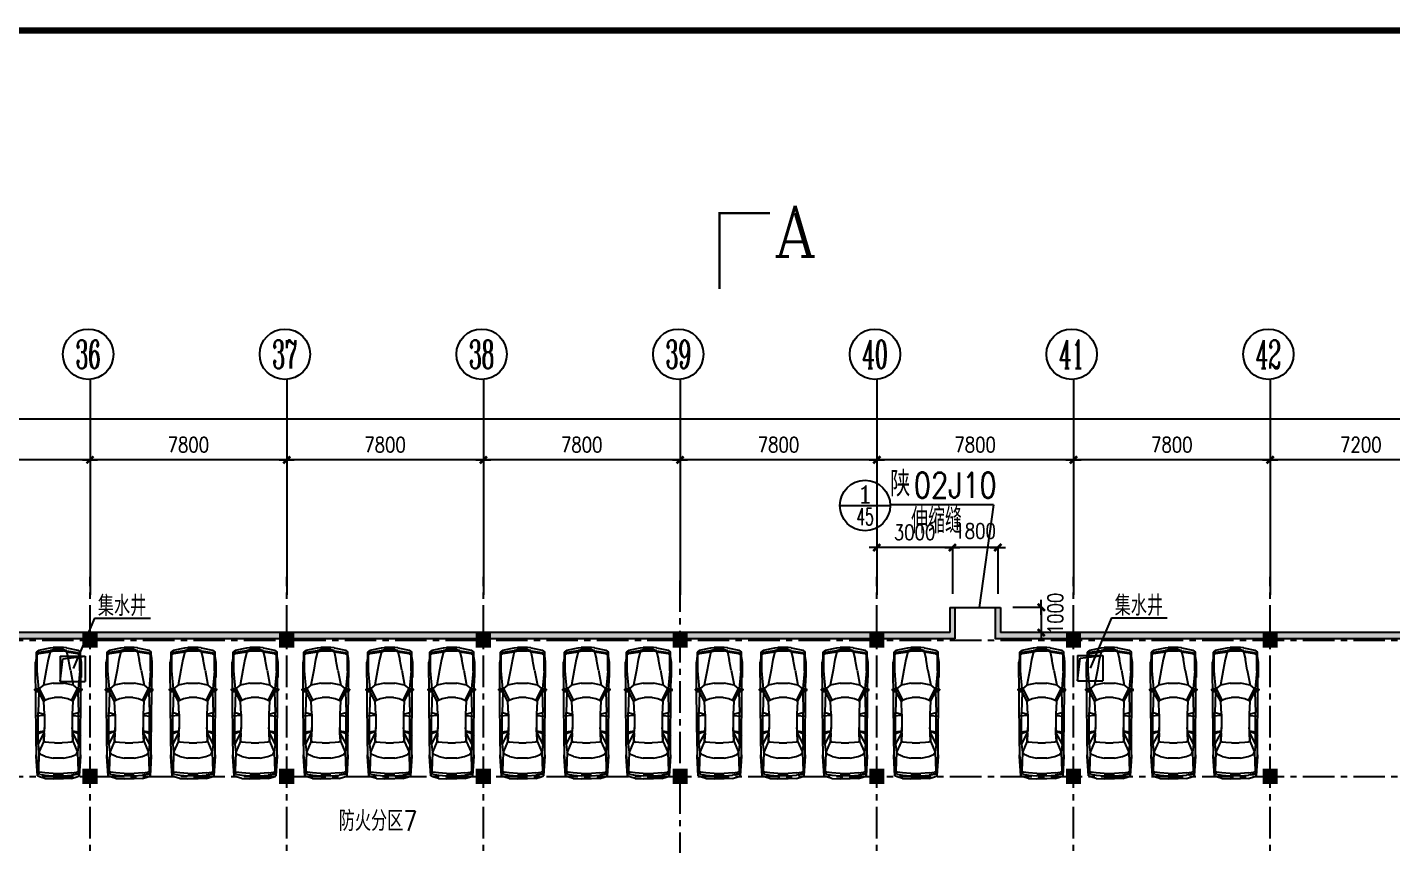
# Model space of a CAD drawing. Extents: x -542930 to 249594, y -301235 to 84515.
# Drawn here: x 165040 to 219147, y -125768 to -93360 of the extents above; entities that cross this region are included whole.
import ezdxf
from ezdxf.enums import TextEntityAlignment as Align

# ---------------------------------------------------------------- set-up
doc = ezdxf.new("R2010")
doc.units = 0
doc.header["$LTSCALE"] = 1000
doc.header["$MEASUREMENT"] = 0
doc.linetypes.add('CENTER', pattern=[2, 1.25, -0.25, 0.25, -0.25])
doc.layers.get('0').update_dxf_attribs({"linetype": 'CONTINUOUS'})
doc.layers.get('DEFPOINTS').update_dxf_attribs({"linetype": 'CONTINUOUS'})
for name, color, linetype in [('A-CH-TEXT', 2, 'CONTINUOUS'), ('A-COLUMN', 5, 'CONTINUOUS'), ('A-FURN', 251, 'CONTINUOUS'), ('A-GRID', 1, 'CENTER'), ('AXIS', 3, 'CONTINUOUS'), ('AXIS_TEXT', 7, 'CONTINUOUS'), ('PUB_DIM', 3, 'CONTINUOUS'), ('PUB_TITLE', 4, 'CONTINUOUS'), ('TEXT', 7, 'CONTINUOUS'), ('WALL', 255, 'CONTINUOUS'), ('中文', 2, 'CONTINUOUS')]:
    doc.layers.add(name, color=color, linetype=linetype)
doc.styles.add('_HZTXT', font='txt.shx', dxfattribs={"width": 0.8, "bigfont": 'hztxt.shx'})
doc.styles.add('COMP', font='complex', dxfattribs={"bigfont": 'hztxt'})
doc.styles.add('COMPLEX', font='COMPLEX')
doc.styles.add('DIM_FONT', font='SIMPLEX.shx', dxfattribs={"width": 0.8})
doc.styles.add('HZXY', font='romans.shx', dxfattribs={"width": 0.8, "bigfont": 'hztxt.shx'})
doc.dimstyles.new('AXIS200', dxfattribs={"dimscale": 2, "dimtxt": 300, "dimasz": 1, "dimexe": 250, "dimexo": 300, "dimgap": 150, "dimtad": 1, "dimdec": 0, "dimdsep": 46, "dimtxsty": 'DIM_FONT', "dimblk": '_DIMX', "dimblk1": '_DIMX', "dimblk2": '_DIMX', "dimsah": 1, "dimcen": 5, "dimse1": 1, "dimse2": 1, "dimclrt": 7, "dimadec": 0, "dimazin": 0, "dimtfac": 1, "dimtdec": 0, "dimtix": 1, "dimtmove": 2, "dimatfit": 3, "dimldrblk": '_DIMX', "dimfxl": 1, "dimarcsym": 0})

# ---------------------------------------------------------------- blocks, each defined once
blk = doc.blocks.new('_DIMX')
blk.add_line((-150, 0), (150, 0))
at = {"const_width": 50}
blk.add_lwpolyline([(-70, -70), (70, 70)], dxfattribs=at)
blk = doc.blocks.new('*D406')
at = {"layer": 'DEFPOINTS', "color": 0, "transparency": 16777216}
for p in [(-70073, -107895), (226927, -107895), (-70073, -108895)]:
    blk.add_point(p, dxfattribs=at)
at = {"layer": 'PUB_DIM', "color": 0, "lineweight": -2, "transparency": 16777216}
blk.add_line((226925, -108895), (-70071, -108895), dxfattribs=at)
at = {"layer": 'PUB_DIM', "color": 0, "lineweight": -2, "transparency": 16777216, "xscale": 2, "yscale": 2, "zscale": 2, "rotation": 180}
blk.add_blockref('_DIMX', (-70073, -108895), dxfattribs=at)
at = {"layer": 'PUB_DIM', "color": 0, "lineweight": -2, "transparency": 16777216, "xscale": 2, "yscale": 2, "zscale": 2}
blk.add_blockref('_DIMX', (226927, -108895), dxfattribs=at)
at = {"layer": 'PUB_DIM', "color": 7, "transparency": 16777216, "insert": (70165, -108187), "char_height": 600, "attachment_point": 5, "style": 'DIM_FONT'}
blk.add_mtext('297000', dxfattribs=at)
blk = doc.blocks.new('M_F27')
for p, q in [((-2489, 522), (-2426, 736)), ((-2426, 736), (-2389, 824)), ((-2389, 824), (-1610, 874)), ((-2389, 824), (-1560, 874)), ((-2264, 812), (-2389, 824)), ((-2326, 736), (-2364, 522)), ((-2326, 736), (-2351, 596)), ((-2351, 594), (-2351, 596)), ((-2326, 736), (-2288, 811)), ((-2200, 786), (-2288, 811)), ((-2276, 522), (-2238, 736)), ((-2200, 786), (-2238, 736)), ((-1560, 874), (-2212, 815)), ((-2208, 815), (-2211, 814)), ((-1660, 862), (-2208, 815)), ((-1446, 761), (-2200, 786)), ((-1560, 874), (-1660, 862)), ((-1622, 510), (-1547, 698)), ((-1617, 869), (-1620, 866)), ((-1208, 874), (-1610, 874)), ((-1547, 698), (-1446, 761)), ((-1145, 799), (-1446, 761)), ((-1019, 572), (-1446, 761)), ((-1208, 874), (980, 889)), ((-1145, 799), (-682, 557)), ((-1145, 799), (124, 799)), ((-1019, 572), (-1057, 510)), ((-680, 556), (-1019, 572)), ((-1019, 572), (-479, 547)), ((-743, 849), (-793, 874)), ((-730, 799), (-743, 849)), ((-630, 555), (-730, 799)), ((-680, 556), (-630, 555)), ((-642, 799), (-605, 554)), ((-605, 554), (-630, 555)), ((-479, 547), (-605, 554)), ((61, 547), (-479, 547)), ((-2, 547), (-27, 877)), ((124, 799), (61, 547)), ((61, 547), (564, 572)), ((941, 773), (124, 799)), ((564, 572), (941, 773)), ((564, 572), (614, 522)), ((1079, 748), (614, 522)), ((941, 773), (941, 874)), ((983, 777), (941, 773)), ((941, 773), (987, 765)), ((980, 902), (995, 790)), ((980, 790), (980, 898)), ((995, 790), (980, 790)), ((980, 790), (992, 746)), ((984, 905), (1020, 939)), ((992, 746), (1021, 747)), ((995, 790), (1022, 746)), ((1022, 748), (995, 790)), ((1021, 747), (1022, 748)), ((1053, 768), (1022, 746)), ((1036, 935), (1062, 857)), ((1036, 756), (1079, 748)), ((1051, 889), (1497, 893)), ((1057, 776), (1062, 857)), ((1770, 849), (1058, 784)), ((1204, 585), (1079, 748)), ((1795, 472), (1204, 585)), ((1280, 196), (1204, 585)), ((1506, 899), (2121, 899)), ((2461, 849), (1770, 849)), ((2272, 876), (2121, 899)), ((2272, 876), (2272, 874)), ((2437, 851), (2272, 876)), ((2511, 874), (2287, 874)), ((2398, 849), (2461, 773)), ((2437, 850), (2433, 851)), ((2498, 773), (2436, 849)), ((2511, 874), (2450, 850)), ((2461, 773), (2523, 321)), ((2561, 321), (2498, 773)), ((2599, 773), (2511, 874)), ((2599, 773), (2687, 321)), ((-2489, 522), (-2514, 196)), ((-2514, -206), (-2514, 196)), ((-2364, 522), (-2389, 196)), ((-2389, -206), (-2389, 196)), ((-2301, 196), (-2276, 522)), ((-2301, 196), (-2301, -206)), ((-1622, 510), (-1685, 196)), ((-1685, -206), (-1685, 196)), ((-1082, 145), (-1070, 371)), ((-1082, 145), (-1082, -156)), ((-1070, 371), (-1057, 510)), ((614, 522), (677, 371)), ((677, 371), (714, 145)), ((714, -156), (714, 145)), ((1280, 196), (1280, -206)), ((2222, 397), (1795, 472)), ((2523, 321), (2222, 397)), ((2523, 321), (2586, 321)), ((2523, 321), (2561, 196)), ((2580, 196), (2542, 321)), ((2561, 196), (2561, -206)), ((2611, 196), (2574, 321)), ((2580, 321), (2618, 196)), ((2580, 196), (2580, -206)), ((2611, 196), (2611, -206)), ((2618, -206), (2618, 196)), ((2687, 321), (2699, 196)), ((2699, -206), (2699, 196)), ((-2489, -533), (-2514, -206)), ((-2489, -533), (-2426, -747)), ((-2389, -206), (-2364, -533)), ((-2326, -747), (-2364, -533)), ((-2276, -533), (-2301, -206)), ((-2276, -533), (-2238, -747)), ((-1685, -206), (-1622, -520)), ((-1622, -520), (-1547, -709)), ((-1070, -382), (-1082, -156)), ((-1057, -520), (-1070, -382)), ((-1019, -583), (-1057, -520)), ((614, -533), (564, -583)), ((677, -382), (614, -533)), ((1079, -759), (614, -533)), ((714, -156), (677, -382)), ((1204, -596), (1280, -206)), ((1795, -483), (1204, -596)), ((1795, -483), (2222, -407)), ((2523, -332), (2222, -407)), ((2523, -332), (2461, -784)), ((2561, -332), (2498, -784)), ((2523, -332), (2561, -206)), ((2586, -332), (2523, -332)), ((2580, -206), (2542, -332)), ((2618, -6), (2561, -6)), ((2574, -332), (2611, -206)), ((2618, -206), (2580, -332)), ((2687, -332), (2599, -784)), ((2687, -332), (2699, -206)), ((-2426, -747), (-2389, -835)), ((-2389, -835), (-2264, -823)), ((-1560, -885), (-2389, -835)), ((-1610, -885), (-2389, -835)), ((-2351, -607), (-2351, -605)), ((-2351, -607), (-2326, -747)), ((-2326, -747), (-2288, -822)), ((-2288, -822), (-2200, -797)), ((-2200, -797), (-2238, -747)), ((-2212, -826), (-1560, -885)), ((-2208, -826), (-2211, -825)), ((-1660, -872), (-2208, -826)), ((-1446, -772), (-2200, -797)), ((-1560, -885), (-1660, -872)), ((-1621, -877), (-1617, -880)), ((-1610, -885), (-1208, -885)), ((-1547, -709), (-1446, -772)), ((-1019, -583), (-1446, -772)), ((-1145, -809), (-1446, -772)), ((-1208, -885), (980, -900)), ((-682, -568), (-1145, -809)), ((-1145, -809), (124, -809)), ((-479, -558), (-1019, -583)), ((-1019, -583), (-680, -567)), ((-743, -860), (-793, -885)), ((-743, -860), (-730, -809)), ((-730, -809), (-630, -566)), ((-680, -567), (-682, -568)), ((-680, -567), (-630, -566)), ((-605, -565), (-642, -809)), ((-630, -566), (-605, -565)), ((-605, -565), (-479, -558)), ((61, -558), (-479, -558)), ((-2, -558), (-27, -884)), ((61, -558), (124, -809)), ((564, -583), (61, -558)), ((941, -784), (124, -809)), ((564, -583), (941, -784)), ((987, -776), (941, -784)), ((983, -788), (941, -784)), ((941, -885), (941, -784)), ((992, -757), (980, -800)), ((995, -800), (980, -800)), ((995, -800), (980, -913)), ((980, -909), (980, -800)), ((984, -916), (1020, -950)), ((992, -757), (1021, -758)), ((995, -800), (1022, -757)), ((1022, -758), (995, -800)), ((1021, -758), (1022, -758)), ((1022, -757), (1053, -779)), ((1036, -767), (1079, -759)), ((1036, -946), (1062, -867)), ((1051, -901), (1497, -904)), ((1057, -787), (1062, -867)), ((1770, -860), (1058, -795)), ((1204, -596), (1079, -759)), ((2121, -910), (1506, -910)), ((1770, -860), (2461, -860)), ((2121, -910), (2272, -887)), ((2270, -887), (2121, -910)), ((2437, -861), (2272, -887)), ((2272, -885), (2272, -887)), ((2285, -885), (2511, -885)), ((2398, -860), (2461, -784)), ((2436, -860), (2498, -784)), ((2437, -861), (2436, -860)), ((2450, -861), (2511, -885)), ((2599, -784), (2511, -885))]:
    blk.add_line(p, q)
for centre, start, end in [((990, 898), 132.965, 179.7454), ((1027, 932), 18.1573, 132.965), ((1047, 776), 305.1542, 356.8636), ((990, -909), 180.2546, 227.035), ((1027, -942), 227.035, 341.8427), ((1047, -787), 3.1798, 54.8458)]:
    blk.add_arc(centre, 10, start, end)
at = {"width": 0.8, "flags": 9}
for tag in ['XSIZE', 'YSIZE']:
    blk.add_attdef(tag, (0, 0), '', height=0.5, dxfattribs=at)
blk = doc.blocks.new('*D546')
at = {"layer": 'DEFPOINTS', "color": 0, "transparency": 16777216}
for p in [(183127, -110510), (183127, -114910), (190927, -114910)]:
    blk.add_point(p, dxfattribs=at)
at = {"layer": 'PUB_DIM', "color": 0, "lineweight": -2, "transparency": 16777216}
blk.add_line((190925, -110510), (183129, -110510), dxfattribs=at)
at = {"layer": 'PUB_DIM', "color": 0, "lineweight": -2, "transparency": 16777216, "xscale": 2, "yscale": 2, "zscale": 2, "rotation": 180}
blk.add_blockref('_DIMX', (183127, -110510), dxfattribs=at)
at = {"layer": 'PUB_DIM', "color": 0, "lineweight": -2, "transparency": 16777216, "xscale": 2, "yscale": 2, "zscale": 2}
blk.add_blockref('_DIMX', (190927, -110510), dxfattribs=at)
at = {"layer": 'PUB_DIM', "color": 7, "transparency": 16777216, "insert": (187027, -109910), "char_height": 600, "attachment_point": 5, "style": 'DIM_FONT'}
blk.add_mtext('7800', dxfattribs=at)
blk = doc.blocks.new('_FZH')
blk.add_solid([(-0.5, -0.5), (0.5, -0.5), (-0.5, 0.5), (0.5, 0.5)])
blk = doc.blocks.new('*D453')
at = {"layer": 'DEFPOINTS', "color": 0, "transparency": 16777216}
for p in [(159727, -110510), (159727, -114910), (167527, -114910)]:
    blk.add_point(p, dxfattribs=at)
at = {"layer": 'PUB_DIM', "color": 0, "lineweight": -2, "transparency": 16777216}
blk.add_line((167525, -110510), (159729, -110510), dxfattribs=at)
at = {"layer": 'PUB_DIM', "color": 0, "lineweight": -2, "transparency": 16777216, "xscale": 2, "yscale": 2, "zscale": 2, "rotation": 180}
blk.add_blockref('_DIMX', (159727, -110510), dxfattribs=at)
at = {"layer": 'PUB_DIM', "color": 0, "lineweight": -2, "transparency": 16777216, "xscale": 2, "yscale": 2, "zscale": 2}
blk.add_blockref('_DIMX', (167527, -110510), dxfattribs=at)
at = {"layer": 'PUB_DIM', "color": 7, "transparency": 16777216, "insert": (163627, -109910), "char_height": 600, "attachment_point": 5, "style": 'DIM_FONT'}
blk.add_mtext('7800', dxfattribs=at)
blk = doc.blocks.new('*D458')
at = {"layer": 'DEFPOINTS', "color": 0, "transparency": 16777216}
for p in [(167527, -110510), (167527, -114910), (175327, -114910)]:
    blk.add_point(p, dxfattribs=at)
at = {"layer": 'PUB_DIM', "color": 0, "lineweight": -2, "transparency": 16777216}
blk.add_line((175325, -110510), (167529, -110510), dxfattribs=at)
at = {"layer": 'PUB_DIM', "color": 0, "lineweight": -2, "transparency": 16777216, "xscale": 2, "yscale": 2, "zscale": 2, "rotation": 180}
blk.add_blockref('_DIMX', (167527, -110510), dxfattribs=at)
at = {"layer": 'PUB_DIM', "color": 0, "lineweight": -2, "transparency": 16777216, "xscale": 2, "yscale": 2, "zscale": 2}
blk.add_blockref('_DIMX', (175327, -110510), dxfattribs=at)
at = {"layer": 'PUB_DIM', "color": 7, "transparency": 16777216, "insert": (171427, -109910), "char_height": 600, "attachment_point": 5, "style": 'DIM_FONT'}
blk.add_mtext('7800', dxfattribs=at)
blk = doc.blocks.new('*D459')
at = {"layer": 'DEFPOINTS', "color": 0, "transparency": 16777216}
for p in [(175327, -110510), (175327, -114910), (183127, -114910)]:
    blk.add_point(p, dxfattribs=at)
at = {"layer": 'PUB_DIM', "color": 0, "lineweight": -2, "transparency": 16777216}
blk.add_line((183125, -110510), (175329, -110510), dxfattribs=at)
at = {"layer": 'PUB_DIM', "color": 0, "lineweight": -2, "transparency": 16777216, "xscale": 2, "yscale": 2, "zscale": 2, "rotation": 180}
blk.add_blockref('_DIMX', (175327, -110510), dxfattribs=at)
at = {"layer": 'PUB_DIM', "color": 0, "lineweight": -2, "transparency": 16777216, "xscale": 2, "yscale": 2, "zscale": 2}
blk.add_blockref('_DIMX', (183127, -110510), dxfattribs=at)
at = {"layer": 'PUB_DIM', "color": 7, "transparency": 16777216, "insert": (179227, -109910), "char_height": 600, "attachment_point": 5, "style": 'DIM_FONT'}
blk.add_mtext('7800', dxfattribs=at)
blk = doc.blocks.new('_AXISO')
blk.add_circle((0, 0), 0.5)
at = {"layer": 'AXIS_TEXT', "style": 'COMPLEX', "width": 1.041667}
blk.add_attdef('A', text='', height=0.56, dxfattribs=at).set_placement((-0.25, -0.28), (0.25, -0.28), align=Align.FIT)
blk = doc.blocks.new('*D528')
at = {"layer": 'DEFPOINTS', "color": 0, "transparency": 16777216}
for p in [(206250, -116357), (205250, -117357), (206250, -117357)]:
    blk.add_point(p, dxfattribs=at)
at = {"layer": 'PUB_DIM', "color": 0, "lineweight": -2, "transparency": 16777216}
blk.add_line((205250, -116359), (205250, -117355), dxfattribs=at)
at = {"layer": 'PUB_DIM', "color": 0, "lineweight": -2, "transparency": 16777216, "xscale": 2, "yscale": 2, "zscale": 2}
for p, rotation in [((205250, -116357), 90), ((205250, -117357), 270)]:
    blk.add_blockref('_DIMX', p, dxfattribs=dict(at, rotation=rotation))
at = {"layer": 'PUB_DIM', "color": 7, "transparency": 16777216, "insert": (205809, -116600), "char_height": 600, "attachment_point": 5, "rotation": 90, "style": 'DIM_FONT'}
blk.add_mtext('1000', dxfattribs=at)
blk = doc.blocks.new('*D531')
at = {"layer": 'DEFPOINTS', "color": 0, "transparency": 16777216}
for p in [(214323, -110510), (214323, -114910), (221523, -114910)]:
    blk.add_point(p, dxfattribs=at)
at = {"layer": 'PUB_DIM', "color": 0, "lineweight": -2, "transparency": 16777216}
blk.add_line((221521, -110510), (214325, -110510), dxfattribs=at)
at = {"layer": 'PUB_DIM', "color": 0, "lineweight": -2, "transparency": 16777216, "xscale": 2, "yscale": 2, "zscale": 2, "rotation": 180}
blk.add_blockref('_DIMX', (214323, -110510), dxfattribs=at)
at = {"layer": 'PUB_DIM', "color": 0, "lineweight": -2, "transparency": 16777216, "xscale": 2, "yscale": 2, "zscale": 2}
blk.add_blockref('_DIMX', (221523, -110510), dxfattribs=at)
at = {"layer": 'PUB_DIM', "color": 7, "transparency": 16777216, "insert": (217923, -109910), "char_height": 600, "attachment_point": 5, "style": 'DIM_FONT'}
blk.add_mtext('7200', dxfattribs=at)
blk = doc.blocks.new('*D532')
at = {"layer": 'DEFPOINTS', "color": 0, "transparency": 16777216}
for p in [(201727, -113985), (201727, -114985), (203527, -114985)]:
    blk.add_point(p, dxfattribs=at)
at = {"layer": 'PUB_DIM', "color": 0, "lineweight": -2, "transparency": 16777216}
blk.add_line((203525, -113985), (201729, -113985), dxfattribs=at)
at = {"layer": 'PUB_DIM', "color": 0, "lineweight": -2, "transparency": 16777216, "xscale": 2, "yscale": 2, "zscale": 2, "rotation": 180}
blk.add_blockref('_DIMX', (201727, -113985), dxfattribs=at)
at = {"layer": 'PUB_DIM', "color": 0, "lineweight": -2, "transparency": 16777216, "xscale": 2, "yscale": 2, "zscale": 2}
blk.add_blockref('_DIMX', (203527, -113985), dxfattribs=at)
at = {"layer": 'PUB_DIM', "color": 7, "transparency": 16777216, "insert": (202627, -113330), "char_height": 600, "attachment_point": 5, "style": 'DIM_FONT'}
blk.add_mtext('1800', dxfattribs=at)
blk = doc.blocks.new('*D533')
at = {"layer": 'DEFPOINTS', "color": 0, "transparency": 16777216}
for p in [(198727, -110510), (198727, -114910), (206527, -114910)]:
    blk.add_point(p, dxfattribs=at)
at = {"layer": 'PUB_DIM', "color": 0, "lineweight": -2, "transparency": 16777216}
blk.add_line((206525, -110510), (198729, -110510), dxfattribs=at)
at = {"layer": 'PUB_DIM', "color": 0, "lineweight": -2, "transparency": 16777216, "xscale": 2, "yscale": 2, "zscale": 2, "rotation": 180}
blk.add_blockref('_DIMX', (198727, -110510), dxfattribs=at)
at = {"layer": 'PUB_DIM', "color": 0, "lineweight": -2, "transparency": 16777216, "xscale": 2, "yscale": 2, "zscale": 2}
blk.add_blockref('_DIMX', (206527, -110510), dxfattribs=at)
at = {"layer": 'PUB_DIM', "color": 7, "transparency": 16777216, "insert": (202627, -109910), "char_height": 600, "attachment_point": 5, "style": 'DIM_FONT'}
blk.add_mtext('7800', dxfattribs=at)
blk = doc.blocks.new('*D534')
at = {"layer": 'DEFPOINTS', "color": 0, "transparency": 16777216}
for p in [(198726, -113985), (198726, -114985), (201727, -114985)]:
    blk.add_point(p, dxfattribs=at)
at = {"layer": 'PUB_DIM', "color": 0, "lineweight": -2, "transparency": 16777216}
blk.add_line((201725, -113985), (198728, -113985), dxfattribs=at)
at = {"layer": 'PUB_DIM', "color": 0, "lineweight": -2, "transparency": 16777216, "xscale": 2, "yscale": 2, "zscale": 2, "rotation": 180}
blk.add_blockref('_DIMX', (198726, -113985), dxfattribs=at)
at = {"layer": 'PUB_DIM', "color": 0, "lineweight": -2, "transparency": 16777216, "xscale": 2, "yscale": 2, "zscale": 2}
blk.add_blockref('_DIMX', (201727, -113985), dxfattribs=at)
at = {"layer": 'PUB_DIM', "color": 7, "transparency": 16777216, "insert": (200226, -113385), "char_height": 600, "attachment_point": 5, "style": 'DIM_FONT'}
blk.add_mtext('3000', dxfattribs=at)
blk = doc.blocks.new('*D535')
at = {"layer": 'DEFPOINTS', "color": 0, "transparency": 16777216}
for p in [(190929, -110510), (190929, -114910), (198729, -114910)]:
    blk.add_point(p, dxfattribs=at)
at = {"layer": 'PUB_DIM', "color": 0, "lineweight": -2, "transparency": 16777216}
blk.add_line((198727, -110510), (190931, -110510), dxfattribs=at)
at = {"layer": 'PUB_DIM', "color": 0, "lineweight": -2, "transparency": 16777216, "xscale": 2, "yscale": 2, "zscale": 2, "rotation": 180}
blk.add_blockref('_DIMX', (190929, -110510), dxfattribs=at)
at = {"layer": 'PUB_DIM', "color": 0, "lineweight": -2, "transparency": 16777216, "xscale": 2, "yscale": 2, "zscale": 2}
blk.add_blockref('_DIMX', (198729, -110510), dxfattribs=at)
at = {"layer": 'PUB_DIM', "color": 7, "transparency": 16777216, "insert": (194829, -109910), "char_height": 600, "attachment_point": 5, "style": 'DIM_FONT'}
blk.add_mtext('7800', dxfattribs=at)
blk = doc.blocks.new('*D536')
at = {"layer": 'DEFPOINTS', "color": 0, "transparency": 16777216}
for p in [(206527, -110510), (206527, -114910), (214327, -114910)]:
    blk.add_point(p, dxfattribs=at)
at = {"layer": 'PUB_DIM', "color": 0, "lineweight": -2, "transparency": 16777216}
blk.add_line((214325, -110510), (206529, -110510), dxfattribs=at)
at = {"layer": 'PUB_DIM', "color": 0, "lineweight": -2, "transparency": 16777216, "xscale": 2, "yscale": 2, "zscale": 2, "rotation": 180}
blk.add_blockref('_DIMX', (206527, -110510), dxfattribs=at)
at = {"layer": 'PUB_DIM', "color": 0, "lineweight": -2, "transparency": 16777216, "xscale": 2, "yscale": 2, "zscale": 2}
blk.add_blockref('_DIMX', (214327, -110510), dxfattribs=at)
at = {"layer": 'PUB_DIM', "color": 7, "transparency": 16777216, "insert": (210427, -109910), "char_height": 600, "attachment_point": 5, "style": 'DIM_FONT'}
blk.add_mtext('7800', dxfattribs=at)

msp = doc.modelspace()

# ---------------------------------------------------------------- hatches: boundary and pattern name
h = msp.add_hatch(color=256)
h.paths.add_polyline_path([(159727.295, -117608.951), (159727.295, -117358.951), (151927.295, -117358.951), (151927.295, -117608.951)])
h.paths.add_polyline_path([(159727.295, -117358.951), (159727.295, -117608.951), (164092.901, -117608.951), (164198.651, -117358.951)])
h.paths.add_polyline_path([(164198.651, -117358.951), (164092.901, -117608.951), (167527.295, -117608.951), (167527.295, -117358.951)])
h.paths.add_polyline_path([(175327.295, -117608.951), (175327.295, -117358.951), (167527.295, -117358.951), (167527.295, -117608.951)])
h.paths.add_polyline_path([(175327.295, -117358.951), (175327.295, -117608.951), (183002.487, -117608.951), (183002.487, -117658.951), (183127.295, -117658.951), (183127.295, -117358.951), (180598.18, -117358.951)])
h.paths.add_polyline_path([(183127.295, -117358.951), (183127.295, -117658.951), (183252.487, -117658.951), (183252.487, -117608.951), (190927.295, -117608.951), (190927.295, -117358.951)])
at = {"layer": 'PUB_DIM'}
h = msp.add_hatch(color=256, dxfattribs=at)
h.paths.add_polyline_path([(198727.295, -117608.951), (198727.295, -117358.951), (190927.295, -117358.951), (190927.295, -117608.951)])
h.paths.add_polyline_path([(201827.701, -117608.951), (201827.701, -116358.951), (201627.701, -116358.951), (201627.701, -117358.951), (198727.295, -117358.951), (198727.295, -117608.951)])
h.paths.add_polyline_path([(203627.701, -117358.951), (203627.701, -116358.951), (203427.701, -116358.951), (203427.701, -117608.951), (206527.295, -117608.951), (206527.295, -117358.951)])
h.paths.add_polyline_path([(206527.295, -117358.951), (206527.295, -117608.951), (207677.937, -117608.951), (207783.687, -117358.951)])
h.paths.add_polyline_path([(207783.687, -117358.951), (207677.937, -117608.951), (214323.295, -117608.951), (214323.295, -117358.951)])
h.paths.add_polyline_path([(221527.295, -117608.951), (221527.295, -117358.951), (214323.295, -117358.951), (214323.295, -117608.951)])
h.paths.add_polyline_path([(221527.295, -117358.951), (221527.295, -117608.951), (226927.295, -117608.951), (226927.295, -117358.951)])

# ---------------------------------------------------------------- linework, layer by layer
for p, q in [((197262.79, -112319.447), (199262.79, -112319.447)), ((201726.705, -113984.687), (201726.705, -115819.073)), ((203528.705, -113984.687), (203528.705, -115819.073)), ((205249.666, -116358.951), (204119.172, -116358.951))]:
    msp.add_line(p, q)
at = {"const_width": 100}
msp.add_lwpolyline([(194491.054, -100729.488), (192491.054, -100729.488), (192491.054, -103729.488)], dxfattribs=at)
msp.add_circle((198262.79, -112319.447), 1000)
at = {"layer": 'A-GRID'}
for p, q in [((167527.295, -167516.918), (167527.295, -115149.565)), ((175327.295, -167516.918), (175327.295, -115149.565)), ((183127.295, -167516.918), (183127.295, -115149.565)), ((190927.295, -166539.203), (190927.295, -115149.565)), ((198727.295, -167516.918), (198727.295, -115149.565)), ((206527.295, -167516.918), (206527.295, -115149.565)), ((214323.295, -167516.918), (214323.295, -115149.565)), ((-70372.705, -117658.951), (229916.059, -117658.951)), ((-70372.705, -123058.951), (229916.059, -123058.951))]:
    msp.add_line(p, q, dxfattribs=at)
at = {"layer": 'PUB_DIM'}
for p, q in [((167527.295, -107319.699), (167527.295, -115862.44)), ((175327.295, -107319.699), (175327.295, -115862.44)), ((183127.295, -107319.699), (183127.295, -115862.44)), ((190927.295, -107319.699), (190927.295, -115862.44)), ((198727.295, -107319.699), (198727.295, -115862.44)), ((206527.295, -107319.699), (206527.295, -115862.44)), ((214327.295, -107319.699), (214327.295, -115862.44)), ((203360.827, -112293.055), (199259.283, -112293.055)), ((203360.827, -112293.055), (202783.535, -116358.951))]:
    msp.add_line(p, q, dxfattribs=at)
at = {"layer": 'PUB_TITLE'}
for p, q in [((167709.987, -116789.564), (166865.639, -118785.658)), ((167709.987, -116789.564), (169922.39, -116789.564)), ((208030.008, -116776.632), (207185.66, -118772.727)), ((208030.008, -116776.632), (210242.411, -116776.632)), ((166340.966, -118294.72), (166340.966, -119294.72)), ((166340.966, -118294.72), (167340.966, -118294.72)), ((166340.966, -119294.72), (166448.371, -118400.944)), ((166448.371, -118400.944), (167340.966, -118294.72)), ((167340.966, -118294.72), (167340.966, -119294.72)), ((206691.157, -118268.232), (206691.157, -119268.232)), ((206691.157, -118268.232), (207691.157, -118268.232)), ((206691.157, -119268.232), (206798.562, -118374.455)), ((206798.562, -118374.455), (207691.157, -118268.232)), ((207691.157, -118268.232), (207691.157, -119268.232)), ((166340.966, -119294.72), (167340.966, -119294.72)), ((206691.157, -119268.232), (207691.157, -119268.232))]:
    msp.add_line(p, q, dxfattribs=at)
at = {"layer": 'TEXT', "const_width": 250}
msp.add_lwpolyline([(-115905.993, -298735.058), (247094.007, -298735.058), (247094.007, -93485.058), (-115905.993, -93485.058)], close=True, dxfattribs=at)
at = {"layer": 'WALL', "color": 54}
for p, q in [((201627.701, -116358.951), (201627.701, -117358.951)), ((201627.701, -116358.951), (203627.701, -116358.951)), ((201827.701, -116358.951), (201827.701, -117608.951)), ((203427.701, -116358.951), (203427.701, -117608.951)), ((203627.701, -116358.951), (203627.701, -117358.951)), ((201627.701, -117358.951), (143767.295, -117358.951)), ((227227.295, -117358.951), (203627.701, -117358.951)), ((183002.487, -117608.951), (144077.295, -117608.951)), ((201827.701, -117608.951), (183252.487, -117608.951)), ((226977.295, -117608.951), (203427.701, -117608.951)), ((183002.487, -123058.951), (183252.487, -123058.951))]:
    msp.add_line(p, q, dxfattribs=at)

# ---------------------------------------------------------------- block references
at = {"layer": 'A-COLUMN', "xscale": 600, "yscale": 600, "zscale": 599.9999999999989}
for p in [(167527.295, -117658.951), (175327.295, -117658.951), (183127.295, -117658.951), (190927.295, -117658.951), (198727.295, -117658.951), (206527.295, -117658.951), (214327.295, -117658.951), (167527.295, -123058.951), (175327.295, -123058.951), (183127.295, -123058.951), (190927.295, -123058.951), (198727.295, -123058.951), (206527.295, -123058.951), (214327.295, -123058.951)]:
    msp.add_blockref('_FZH', p, dxfattribs=at)
at = {"layer": 'A-FURN', "color": 251, "rotation": 90}
for p in [(166264.674, -120647.83), (169072.939, -120647.83), (171605.262, -120647.83), (174064.674, -120647.83), (176872.939, -120647.83), (179405.262, -120647.83), (181864.674, -120647.83), (184672.939, -120647.83), (187205.262, -120647.83), (189664.674, -120647.83), (192472.939, -120647.83), (195005.262, -120647.83), (197464.674, -120647.83), (200272.939, -120647.83), (205264.674, -120647.83), (207946.232, -120647.83), (210478.555, -120647.83), (212937.968, -120647.83)]:
    msp.add_blockref('M_F27', p, dxfattribs=at)
at = {"layer": 'AXIS'}
ref = msp.add_blockref('_AXISO', (167455.922, -106322.249), dxfattribs=dict(at, xscale=2000, yscale=2000, zscale=2000))
ref.add_attrib('A', '36', dxfattribs={"layer": 'AXIS_TEXT', "height": 1120, "style": 'COMPLEX', "width": 0.568182}).set_placement((166955.922, -106882.249), (167955.922, -106882.249), align=Align.FIT)
ref = msp.add_blockref('_AXISO', (175255.922, -106322.249), dxfattribs=dict(at, xscale=2000, yscale=2000, zscale=2000))
ref.add_attrib('A', '37', dxfattribs={"layer": 'AXIS_TEXT', "height": 1120, "style": 'COMPLEX', "width": 0.568182}).set_placement((174755.922, -106882.249), (175755.922, -106882.249), align=Align.FIT)
ref = msp.add_blockref('_AXISO', (183055.922, -106322.249), dxfattribs=dict(at, xscale=2000, yscale=2000, zscale=2000))
ref.add_attrib('A', '38', dxfattribs={"layer": 'AXIS_TEXT', "height": 1120, "style": 'COMPLEX', "width": 0.568182}).set_placement((182555.922, -106882.249), (183555.922, -106882.249), align=Align.FIT)
ref = msp.add_blockref('_AXISO', (190855.922, -106322.249), dxfattribs=dict(at, xscale=2000, yscale=2000, zscale=2000))
ref.add_attrib('A', '39', dxfattribs={"layer": 'AXIS_TEXT', "height": 1120, "style": 'COMPLEX', "width": 0.568182}).set_placement((190355.922, -106882.249), (191355.922, -106882.249), align=Align.FIT)
ref = msp.add_blockref('_AXISO', (198655.922, -106322.249), dxfattribs=dict(at, xscale=2000, yscale=2000, zscale=2000))
ref.add_attrib('A', '40', dxfattribs={"layer": 'AXIS_TEXT', "height": 1120, "style": 'COMPLEX', "width": 0.535714}).set_placement((198155.922, -106882.249), (199155.922, -106882.249), align=Align.FIT)
ref = msp.add_blockref('_AXISO', (206455.922, -106322.249), dxfattribs=dict(at, xscale=2000, yscale=2000, zscale=2000))
ref.add_attrib('A', '41', dxfattribs={"layer": 'AXIS_TEXT', "height": 1120, "style": 'COMPLEX', "width": 0.625}).set_placement((205955.922, -106882.249), (206955.922, -106882.249), align=Align.FIT)
ref = msp.add_blockref('_AXISO', (214255.922, -106322.249), dxfattribs=dict(at, xscale=2000, yscale=2000, zscale=2000))
ref.add_attrib('A', '42', dxfattribs={"layer": 'AXIS_TEXT', "height": 1120, "style": 'COMPLEX', "width": 0.535714}).set_placement((213755.922, -106882.249), (214755.922, -106882.249), align=Align.FIT)

# ---------------------------------------------------------------- texts
at = {"style": 'COMP'}
msp.add_attdef('A', text='', height=2000, dxfattribs=at).set_placement((195491.054, -101442.544), align=Align.MIDDLE)
for tag, text, width, p, p2 in [('1', '1', 2.333333, (197922.79, -112219.447), (198602.79, -112219.447)), ('45', '-', 0.6, (197922.79, -113099.447), (198602.79, -113099.447))]:
    msp.add_attdef(tag, text=text, height=680, dxfattribs=dict(at, width=width)).set_placement(p, p2, align=Align.FIT)
at = {"layer": 'A-CH-TEXT', "color": 7, "style": 'HZXY', "width": 0.8}
for s, p in [('集水井', (167839.727, -116700.775)), ('集水井', (208159.748, -116687.843)), ('防火分区7', (177390.555, -125223.74))]:
    msp.add_text(s, height=800, dxfattribs=at).set_placement(p)
at = {"layer": '中文', "style": '_HZTXT', "width": 0.8}
for s, p in [('陕', (199254.513, -111959.285)), ('02J10', (200193.786, -112013.336))]:
    msp.add_text(s, height=1000, dxfattribs=at).set_placement(p)
at = {"layer": '中文', "style": '_HZTXT', "width": 0.681567}
msp.add_text('伸缩缝', height=1000, dxfattribs=at).set_placement((200090.395, -113423.398), (202102.895, -113423.398), align=Align.FIT)

# ---------------------------------------------------------------- dimensions: what is measured, and where the dimension line sits
at = {"layer": 'PUB_DIM'}
for base, p1, p2, angle, picture, middle in [((-70072.707, -108894.904), (226927.293, -107894.904), (-70072.707, -107894.904), 180, '*D406', (70165.337, -108187.343)), ((201726.705, -113984.687), (203526.705, -114984.687), (201726.705, -114984.687), 180, '*D532', (202626.705, -113329.891)), ((205249.666, -117356.951), (206249.666, -116356.951), (206249.666, -117356.951), 270, '*D528', (205808.896, -116599.609))]:
    dim = msp.add_linear_dim(base=base, p1=p1, p2=p2, angle=angle, dimstyle='AXIS200', dxfattribs=at)
    dim.commit()
    dim.dimension.update_dxf_attribs({"geometry": picture, "text_midpoint": middle, "dimtype": 161})
for base, p1, p2, picture, middle in [((159727.295, -110509.937), (167527.295, -114909.937), (159727.295, -114909.937), '*D453', (163627.295, -109909.937)), ((167527.295, -110509.937), (175327.295, -114909.937), (167527.295, -114909.937), '*D458', (171427.295, -109909.937)), ((175327.295, -110509.937), (183127.295, -114909.937), (175327.295, -114909.937), '*D459', (179227.295, -109909.937)), ((183127.295, -110509.937), (190927.295, -114909.937), (183127.295, -114909.937), '*D546', (187027.295, -109909.937)), ((190929.295, -110509.937), (198729.295, -114909.937), (190929.295, -114909.937), '*D535', (194829.295, -109909.937)), ((198727.295, -110509.937), (206527.295, -114909.937), (198727.295, -114909.937), '*D533', (202627.295, -109909.937)), ((206527.295, -110509.937), (214327.295, -114909.937), (206527.295, -114909.937), '*D536', (210427.295, -109909.937)), ((214323.295, -110509.937), (221523.295, -114909.937), (214323.295, -114909.937), '*D531', (217923.295, -109909.937))]:
    dim = msp.add_linear_dim(base=base, p1=p1, p2=p2, dimstyle='AXIS200', dxfattribs=at)
    dim.commit()
    dim.dimension.update_dxf_attribs({"geometry": picture, "text_midpoint": middle})
dim = msp.add_aligned_dim(p1=(201726.705, -114984.687), p2=(198726.295, -114984.687), distance=-1000, dimstyle='AXIS200', dxfattribs=at)
dim.commit()
dim.dimension.update_dxf_attribs({"geometry": '*D534', "text_midpoint": (200226.5, -113384.687)})

doc.saveas('drawing.dxf')
